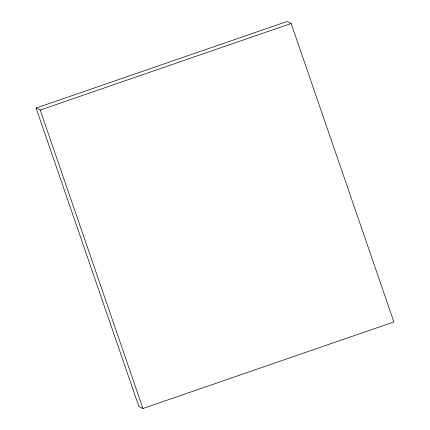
<?xml version="1.0" encoding="UTF-8"?>
<svg xmlns="http://www.w3.org/2000/svg" width="430" height="430" viewBox="0 0 430 430"><rect width="100%" height="100%" fill="white"/><g stroke="black" fill="none" stroke-linecap="round" stroke-linejoin="round"><path stroke-width="0.64" d="M36.098 108.054L287.052 21.5L291.137 23.489L393.901 321.946L142.948 408.5L138.863 406.511L36.098 108.054L40.184 110.048L142.948 408.5M40.184 110.048L291.137 23.489"/></g></svg>
